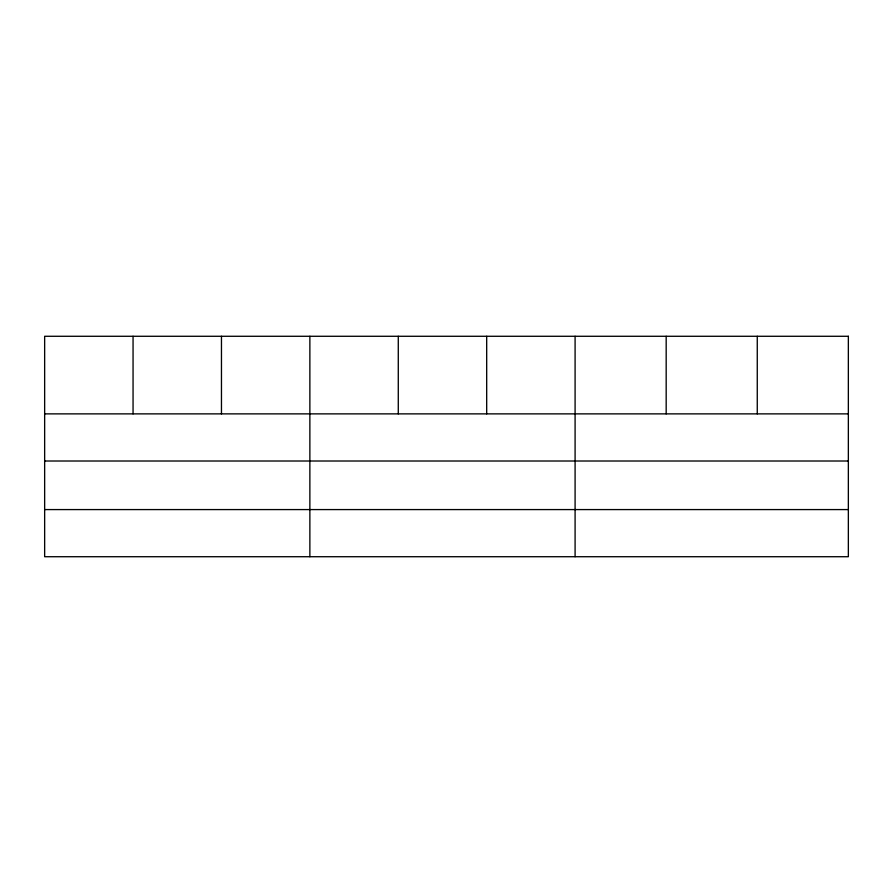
<?xml version="1.0" encoding="UTF-8"?>
<svg xmlns="http://www.w3.org/2000/svg" width="893" height="893" viewBox="0 0 893 893"><rect width="100%" height="100%" fill="white"/><g stroke="black" fill="none" stroke-linecap="round" stroke-linejoin="round"><path stroke-width="1.34" d="M44.65 413.872L848.35 413.872M44.65 461.011L848.35 461.011M44.65 509.579L848.35 509.579M757.264 336.281L757.264 413.872M666.178 336.281L666.178 413.872M575.092 336.281L575.092 556.719M486.685 336.281L486.685 413.872M398.278 336.281L398.278 413.872M309.871 336.281L309.871 556.719M221.464 336.281L221.464 413.872M133.057 336.281L133.057 413.872M848.35 336.281L44.65 336.281L44.65 556.719L848.35 556.719L848.35 336.281"/></g></svg>
